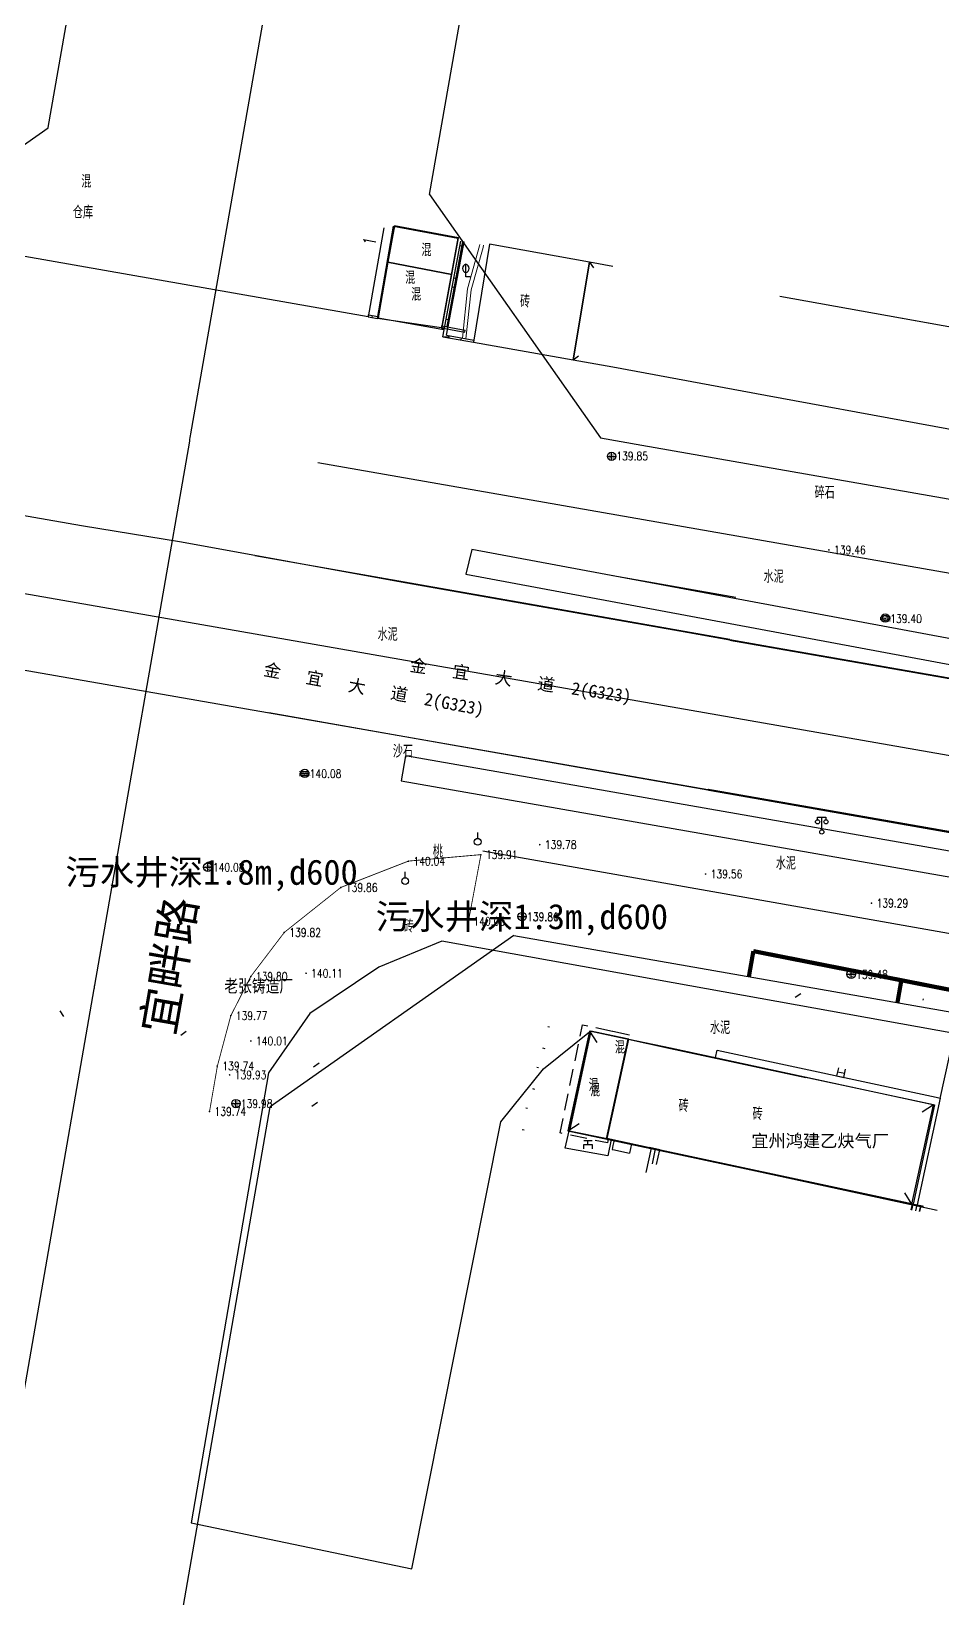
# Model space of a CAD drawing. Extents: x 529262 to 576451, y 2694391 to 2717535.
# Drawn here: x 561795.9 to 561904.2, y 2710987.1 to 2711173.3 of the extents above; entities that cross this region are included whole.
import ezdxf
from ezdxf.enums import TextEntityAlignment as Align
from ezdxf.xclip import XClip

# ---------------------------------------------------------------- set-up
doc = ezdxf.new("R2010")
doc.units = 0
doc.header["$XCLIPFRAME"] = 0
doc.linetypes.add('X5', pattern=[3, 2, -1])
for name, color, linetype in [('COMPONENT', 8, 'Continuous'), ('DLDW', 8, 'Continuous'), ('DLSS', 4, 'Continuous'), ('DMTZ', 8, 'Continuous'), ('GCD', 8, 'Continuous'), ('GPSCOMMON', 7, 'Continuous'), ('GXYZ', 8, 'Continuous'), ('JMD', 8, 'Continuous'), ('PP-COM', 7, 'Continuous'), ('RD-中线', 40, 'Continuous'), ('RD-红线', 7, 'Continuous'), ('RD-路名', 7, 'Continuous'), ('ZBTZ', 8, 'Continuous'), ('ZJ', 7, 'Continuous')]:
    doc.layers.add(name, color=color, linetype=linetype)
doc.layers.add('SXSS', color=5, linetype='Continuous', lineweight=0)
doc.layers.add('现状管道深度（物探资料）', color=2, linetype='Continuous', plot=False)
doc.styles.add('HZ', font='rs.shx', dxfattribs={"width": 0.8, "bigfont": 'hztxt.shx'})
doc.styles.get("Standard").update_dxf_attribs({"font": '', "height": 2.5, "bigfont": 'smfs.shx'})
doc.styles.add('宋体', font='', dxfattribs={"width": 0.75})
doc.styles.add('等线体', font='simhei.ttf')
doc.styles.add('黑体', font='simhei.ttf')
doc.styles.get('Standard').set_extended_font_data('FangSong_GB2312')
doc.styles.get('宋体').set_extended_font_data('SimSun')
doc.linetypes.add('10422', pattern='A,0.75,[150,AAA.SHX,S=0.5,R=0,X=0,Y=0.5],1.5,[177,AAA.SHX,S=1,R=0,X=0,Y=0.4],0.75', length=3)
doc.linetypes.add('1161', pattern='A,0,[149,AAA.SHX,S=0.15,R=0,X=0,Y=0],-1.6', length=1.6)

# ---------------------------------------------------------------- blocks, each defined once
blk = doc.blocks.new('A$C19FD0107')
at = {"layer": 'RD-中线', "color": 8, "linetype": 'Continuous', "flags": 128}
blk.add_lwpolyline([(-9388.97, 15551.45), (-9194.61, 16668.92, -0.000112), (-9194.54, 16669.36), (-9183.27, 16733.98, -0.000221), (-9183.12, 16734.85), (-9059.2, 17441.75)], format="xyb", dxfattribs=at)
at = {"layer": 'RD-中线', "color": 8}
blk.add_lwpolyline([(-9929.43, 16843.06), (-8702.79, 16628.34)], dxfattribs=at)
at = {"layer": 'RD-红线', "color": 8, "linetype": 'Continuous', "flags": 128}
for points in [[(-9200.09, 16771.22), (-9200.09, 16771.25), (-9186.28, 16850.02)], [(-9154.78, 16763.3), (-9140.97, 16842.1)], [(-9187.41, 16576.09), (-9173.71, 16654.91), (-9173.71, 16654.91)]]:
    blk.add_lwpolyline(points, dxfattribs=at)
at = {"layer": 'RD-红线', "color": 8}
for points in [[(-9229.03, 16750.91), (-9200.09, 16771.22, 0.414143)], [(-9154.78, 16763.3), (-9134.46, 16734.36, 0.414285)], [(-9144.76, 16675.25), (-9173.71, 16654.91, 0.414532)]]:
    blk.add_lwpolyline(points, format="xyb", dxfattribs=at)
for points in [[(-9134.46, 16734.36), (-9129.54, 16733.5), (-9013.14, 16713.13)], [(-9144.76, 16675.25), (-9023.49, 16654.03)]]:
    blk.add_lwpolyline(points, dxfattribs=at)
blk = doc.blocks.new('GC200')
at = {"linetype": 'Continuous', "const_width": 0.2, "flags": 128}
blk.add_lwpolyline([(-0.1, 0, 1), (0.1, 0, 1)], format="xyb", close=True, dxfattribs=at)
blk = doc.blocks.new('gc018')
for p, q in [((-1, 1), (1, 1)), ((-1, 0), (1, 0)), ((-1, -1), (-1, 0)), ((0, 0), (0, 1)), ((1, 0), (1, -1))]:
    blk.add_line(p, q)
blk = doc.blocks.new('gc143')
for p, q in [((0, 0), (0, 3)), ((1, 0), (0, 0))]:
    blk.add_line(p, q)
for centre, start, end in [((0.225, 2), 102.68038, 257.31962), ((-0.225, 2), 282.68038, 77.31962)]:
    blk.add_arc(centre, 1.025, start, end)
blk = doc.blocks.new('gc125')
at = {"color": 8}
blk.add_line((0, 0.8), (0, 2.2), dxfattribs=at)
blk.add_circle((0, 0), 0.8, dxfattribs=at)
blk = doc.blocks.new('gc097')
at = {"color": 8}
for p, q in [((-1, 2.9), (-1, 3.5)), ((-1, 3.5), (1, 3.5)), ((0, 0.5), (0, 3.5)), ((1, 3.5), (1, 2.9))]:
    blk.add_line(p, q, dxfattribs=at)
for centre in [(-1, 2.4), (0, 0), (1, 2.4)]:
    blk.add_circle(centre, 0.5, dxfattribs=at)
blk = doc.blocks.new('gcbj0102')
for p, q in [((-1, 0), (1, 0)), ((0, -1), (0, 1))]:
    blk.add_line(p, q)
blk.add_circle((0, 0), 1)
blk = doc.blocks.new('gcbj0103')
for p, q in [((-1, 0), (1, 0)), ((-0.9, 0.43), (0.9, 0.43)), ((-0.88, -0.47), (0.88, -0.47))]:
    blk.add_line(p, q)
blk.add_circle((0, 0), 1)
blk = doc.blocks.new('gcbj0109')
at = {"linetype": 'Continuous'}
for radius in [1, 0.645]:
    blk.add_circle((0, 0), radius, dxfattribs=at)

msp = doc.modelspace()

# ---------------------------------------------------------------- linework, layer by layer
at = {"color": 8, "linetype": 'Continuous', "flags": 128}
msp.add_lwpolyline([(561903.87, 2711046.497), (561905.56, 2711054.226), (561844.662, 2711065.207), (561837.195, 2711062.1), (561828.985, 2711056.596), (561824.1, 2711049.535), (561814.882, 2710996.118), (561841.107, 2710990.643), (561851.703, 2711043.728), (561856.767, 2711050.022), (561862.236, 2711054.426)], dxfattribs=at)
at = {"layer": 'DLDW', "color": 252, "linetype": '1161'}
msp.add_lwpolyline([(561864.79, 2711041.641), (561864.376, 2711039.709), (561859.342, 2711040.599), (561859.801, 2711042.682)], dxfattribs=at)
at = {"layer": 'DLSS', "color": 8, "linetype": 'Continuous', "flags": 128}
for points, elevation in [([(561878.879, 2711100.962), (561872.924, 2711102.001), (561853.989, 2711105.35), (561839.861, 2711107.822), (561813.745, 2711112.606), (561801.879, 2711114.525), (561759.04, 2711122.017), (561756.217, 2711122.516)], -0.427), ([(561864.998, 2711103.467), (561822.461, 2711110.973)], 136.145), ([(561759.269, 2711103.674), (561762.687, 2711103.058), (561832.346, 2711090.882), (561876.294, 2711083.2)], 141.203), ([(561878.887, 2711101.02), (561864.998, 2711103.467)], 136.145)]:
    msp.add_lwpolyline(points, dxfattribs=dict(at, elevation=elevation))
for points, const_width, elevation in [([(561942.558, 2711089.765), (561924.16, 2711093.063), (561878.879, 2711100.962)], 0.2, -0.427), ([(562084.063, 2711065.071), (562061.792, 2711068.945), (562012.004, 2711077.665), (561959.529, 2711086.845), (561890.176, 2711099.03), (561878.887, 2711101.02)], 0.1, 136.145), ([(561876.294, 2711083.2), (561948.485, 2711070.582)], 0.2, 141.203)]:
    msp.add_lwpolyline(points, dxfattribs=dict(at, const_width=const_width, elevation=elevation))
msp.add_lwpolyline([(561864.998, 2711085.103), (561860.704, 2711085.857), (561824.122, 2711092.31)], dxfattribs=at)
at = {"layer": 'DLSS', "linetype": 'Continuous', "flags": 128}
msp.add_lwpolyline([(561876.283, 2711083.12), (561864.998, 2711085.103)], dxfattribs=at)
at = {"layer": 'DLSS', "color": 8, "linetype": 'Continuous', "const_width": 0.1, "flags": 128}
msp.add_lwpolyline([(561988.167, 2711063.521), (561954.213, 2711069.435), (561920.444, 2711075.361), (561876.283, 2711083.12)], dxfattribs=at)
at = {"layer": 'DLSS', "linetype": 'Continuous', "const_width": 0.1, "flags": 128}
msp.add_lwpolyline([(561817.085, 2711044.98), (561818.017, 2711050.379), (561819.612, 2711056.351), (561821.992, 2711061.013), (561825.97, 2711066.242), (561832.685, 2711071.582), (561840.713, 2711074.707), (561849.32, 2711075.474), (561847.843, 2711067.571)], dxfattribs=at)
at = {"layer": 'DMTZ', "linetype": '10422', "flags": 128}
for points in [[(561847.258, 2711148.29), (561845.382, 2711138.171)], [(561903.416, 2711046.645), (561903.416, 2711046.645), (561903.871, 2711046.538), (561901.144, 2711033.857)], [(561870.189, 2711038.674), (561870.56, 2711040.404)]]:
    msp.add_lwpolyline(points, dxfattribs=at)
at = {"layer": 'DMTZ', "linetype": '10422'}
msp.add_lwpolyline([(561877.19, 2711051.357), (561877.381, 2711052.242), (561903.416, 2711046.645)], dxfattribs=at)
at = {"layer": 'GPSCOMMON', "const_width": 0.5}
for points in [[(561881.683, 2711064.01), (561881.15, 2711060.968)], [(561881.683, 2711064.01), (561923.377, 2711055.804)], [(561899.263, 2711060.55), (561898.795, 2711057.879)]]:
    msp.add_lwpolyline(points, dxfattribs=at)
at = {"layer": 'JMD', "linetype": 'Continuous'}
for p, q in [((561847.21, 2711147.734), (561846.817, 2711147.808)), ((561862.233, 2711145.833), (561862.692, 2711145.178)), ((561846.071, 2711144.003), (561846.317, 2711143.957)), ((561846.285, 2711142.82), (561845.891, 2711142.894)), ((561835.937, 2711139.355), (561835.983, 2711139.601)), ((561836.411, 2711139.266, -852.647), (561836.457, 2711139.512, -852.647)), ((561845.162, 2711139.086), (561845.408, 2711139.041)), ((561844.649, 2711138.054), (561844.695, 2711138.3)), ((561844.779, 2711136.988), (561845.579, 2711136.972)), ((561844.843, 2711137.871), (561844.877, 2711138.068)), ((561845.006, 2711138.241), (561845.252, 2711138.196)), ((561846.969, 2711136.604), (561847.013, 2711136.85)), ((561847.397, 2711137.538), (561847.443, 2711137.784)), ((561860.267, 2711134.267), (561860.922, 2711134.725)), ((561886.645, 2711058.53), (561887.309, 2711058.976)), ((561901.846, 2711058.364), (561901.804, 2711058.168)), ((561799.279, 2711056.913), (561799.747, 2711056.264)), ((561857.258, 2711055.068), (561857.451, 2711055.016)), ((561814.305, 2711054.47), (561813.655, 2711054.004)), ((561862.228, 2711054.508), (561863.095, 2711053.164)), ((561856.932, 2711052.424), (561856.688, 2711052.48)), ((561830.092, 2711050.688), (561829.449, 2711050.211)), ((561855.956, 2711050.241), (561856.149, 2711050.188)), ((561891.779, 2711050.159), (561891.571, 2711049.191)), ((561891.571, 2711049.191), (561892.429, 2711049.007)), ((561891.676, 2711049.68), (561892.537, 2711049.506)), ((561892.429, 2711049.007), (561892.642, 2711049.994)), ((561855.726, 2711047.572), (561855.484, 2711047.635)), ((561829.248, 2711045.607, -851.145), (561829.899, 2711046.073, -851.145)), ((561854.655, 2711045.413), (561854.848, 2711045.361)), ((561903.067, 2711045.763), (561901.724, 2711044.895)), ((561859.662, 2711042.679), (561861.006, 2711043.547)), ((561854.455, 2711042.736), (561854.213, 2711042.8)), ((561868.958, 2711037.7), (561869.583, 2711040.613)), ((561870.56, 2711040.404), (561869.337, 2711040.666)), ((561869.697, 2711038.762), (561870.071, 2711040.508)), ((561870.56, 2711040.404), (561870.081, 2711040.506)), ((561870.189, 2711038.674), (561870.56, 2711040.404)), ((561900.527, 2711033.941), (561899.658, 2711035.284)), ((561900.539, 2711033.938), (561900.385, 2711033.273)), ((561900.51, 2711033.25), (561900.666, 2711033.944)), ((561901.761, 2711033.716), (561900.539, 2711033.938)), ((561900.666, 2711033.944), (561901.9, 2711033.719)), ((561900.994, 2711033.164), (561901.144, 2711033.857)), ((561901.523, 2711033.759), (561901.382, 2711033.094)), ((561901.477, 2711033.077), (561901.623, 2711033.77))]:
    msp.add_line(p, q, dxfattribs=at)
at = {"layer": 'JMD', "linetype": 'Continuous', "flags": 128}
for points, elevation in [([(561837.801, 2711149.934), (561835.937, 2711139.355), (561766.692, 2711151.527), (561768.484, 2711161.979)], 142.151), ([(561835.937, 2711139.355), (561837.027, 2711139.15)], -852.647), ([(561844.649, 2711138.054), (561847.397, 2711137.538)], -853.431), ([(561864.998, 2711053.964), (561862.367, 2711054.511), (561859.801, 2711042.682), (561864.331, 2711041.74), (561864.998, 2711044.815)], 141.211), ([(561864.998, 2711044.815), (561866.897, 2711053.569), (561864.998, 2711053.964)], 141.211)]:
    msp.add_lwpolyline(points, dxfattribs=dict(at, elevation=elevation))
for points in [[(561837.027, 2711139.15), (561838.937, 2711150.119), (561846.56, 2711148.686), (561844.649, 2711138.054)], [(561850.353, 2711147.997), (561848.43, 2711136.347), (561860.267, 2711134.267), (561862.233, 2711145.833)], [(561838.28, 2711145.835), (561837.105, 2711139.23), (561844.694, 2711137.897), (561845.863, 2711144.402)]]:
    msp.add_lwpolyline(points, close=True, dxfattribs=at)
for points, elevation in [([(561838.28, 2711145.835), (561845.863, 2711144.402), (561846.641, 2711148.733), (561839.051, 2711150.167)], 142.198), ([(561866.807, 2711053.55), (561862.388, 2711054.487), (561859.827, 2711042.665), (561864.241, 2711041.709)], 115.641)]:
    msp.add_lwpolyline(points, close=True, dxfattribs=dict(at, elevation=elevation))
for points in [[(561844.779, 2711136.988), (561846.919, 2711148.349)], [(561846.876, 2711148.357), (561845.006, 2711138.241)], [(561845.219, 2711137.165), (561847.313, 2711148.281)], [(561847.122, 2711148.314), (561845.252, 2711138.196)], [(561864.998, 2711145.336), (561862.233, 2711145.833), (561860.267, 2711134.267), (561864.998, 2711133.397)], [(561883.114, 2711130.064), (561919.307, 2711123.405), (561921.655, 2711135.162), (561884.818, 2711141.777)], [(561835.983, 2711139.601), (561837.073, 2711139.396)], [(561844.694, 2711137.897), (561844.942, 2711137.853)], [(561844.695, 2711138.3), (561847.443, 2711137.784)], [(561844.728, 2711138.094), (561844.979, 2711138.05)], [(561844.779, 2711136.988), (561848.43, 2711136.347)], [(561845.219, 2711137.165), (561848.47, 2711136.594)], [(561864.998, 2711133.397), (561883.114, 2711130.064)], [(561871.82, 2711052.454), (561862.228, 2711054.508), (561859.662, 2711042.679), (561870.074, 2711040.453)], [(561870.073, 2711040.445), (561864.241, 2711041.709), (561866.807, 2711053.55), (561871.822, 2711052.464)], [(561864.998, 2711044.815), (561866.897, 2711053.569), (561871.828, 2711052.509)], [(561870.074, 2711040.453), (561900.527, 2711033.941), (561903.067, 2711045.763), (561871.82, 2711052.454)], [(561871.828, 2711052.509), (561903.204, 2711045.767), (561900.666, 2711033.944), (561870.081, 2711040.506)], [(561871.822, 2711052.464), (561887.904, 2711048.98)], [(561864.998, 2711041.597), (561864.331, 2711041.74), (561864.998, 2711044.815)], [(561870.081, 2711040.506), (561864.998, 2711041.597)], [(561903.532, 2711033.197), (561870.073, 2711040.445)]]:
    msp.add_lwpolyline(points, dxfattribs=at)
at = {"layer": 'JMD', "linetype": 'Continuous'}
msp.add_lwpolyline([(561921.685, 2711135.357), (561921.655, 2711135.162), (561889.901, 2711140.855), (561889.904, 2711140.88)], dxfattribs=at)
at = {"layer": 'JMD', "linetype": 'X5', "flags": 128}
for points in [[(561864.445, 2711041.716), (561864.339, 2711041.222), (561858.719, 2711042.419), (561861.383, 2711055.26), (561864.998, 2711054.49)], [(561864.998, 2711054.49), (561867.003, 2711054.063), (561866.897, 2711053.569)]]:
    msp.add_lwpolyline(points, dxfattribs=at)
at = {"layer": 'JMD', "linetype": 'X5'}
for points in [[(561865.134, 2711041.568), (561864.998, 2711040.931)], [(561864.998, 2711040.931), (561864.898, 2711040.465), (561864.998, 2711040.443)], [(561864.998, 2711040.443), (561867.021, 2711039.999), (561867.259, 2711041.112)]]:
    msp.add_lwpolyline(points, dxfattribs=at)
at = {"layer": 'SXSS', "color": 8, "linetype": 'Continuous', "flags": 128}
for points in [[(561849.193, 2711147.954), (561849.161, 2711147.775), (561847.738, 2711142.686), (561847.119, 2711136.831)], [(561849.623, 2711147.879), (561849.575, 2711147.609), (561848.16, 2711142.546), (561847.547, 2711136.756)]]:
    msp.add_lwpolyline(points, dxfattribs=at)
at = {"layer": 'ZBTZ', "linetype": '1161', "flags": 128}
for points in [[(562291.59, 2711051.296), (562286.759, 2711042.089), (561829.941, 2711122.017)], [(561864.998, 2711108.621), (561879.618, 2711106.038)]]:
    msp.add_lwpolyline(points, dxfattribs=at)
for points in [[(561999.387, 2711083.509), (561848.222, 2711111.716), (561847.538, 2711108.769), (561998.783, 2711080.57)], [(561994.485, 2711060.195), (561840.348, 2711087.192), (561839.826, 2711084.237), (561839.826, 2711084.237), (561993.967, 2711057.24)]]:
    msp.add_lwpolyline(points, close=True, dxfattribs=at)
at = {"layer": 'ZBTZ', "linetype": '1161', "elevation": 137.81, "flags": 128}
msp.add_lwpolyline([(561966.421, 2711055.197), (561849.553, 2711075.878)], dxfattribs=at)

# ---------------------------------------------------------------- block references
at = {"layer": 'COMPONENT', "linetype": 'Continuous', "xscale": 0.5, "yscale": 0.5}
for name, p in [('gcbj0102', (561864.842, 2711122.783)), ('gcbj0109', (561897.353, 2711103.572)), ('gcbj0103', (561828.389, 2711085.116)), ('gcbj0102', (561816.88, 2711073.982)), ('gcbj0102', (561854.209, 2711068.109)), ('gcbj0102', (561893.303, 2711061.271)), ('gcbj0102', (561820.214, 2711045.904))]:
    msp.add_blockref(name, p, dxfattribs=at)
at = {"layer": 'DLDW', "color": 252, "linetype": 'Continuous', "xscale": 0.5, "yscale": 0.5}
msp.add_blockref('gc097', (561889.812, 2711078.17, -849.9), dxfattribs=at)
at = {"layer": 'DLDW', "color": 252, "linetype": '1161', "xscale": 0.5, "yscale": 0.5, "zscale": 0.5}
msp.add_blockref('gc018', (561862.039, 2711041.022), dxfattribs=at)
at = {"layer": 'GCD', "linetype": 'Continuous'}
ref = msp.add_blockref('GC200', (561864.801, 2711122.814, 139.849), dxfattribs=dict(at, xscale=0.5, yscale=0.5, zscale=0.5))
ref.add_attrib('height', '139.85', dxfattribs={"linetype": 'Continuous', "height": 1, "style": 'HZ', "width": 0.8}).set_placement((561865.401, 2711122.814, 139.849), align=Align.MIDDLE_LEFT)
ref = msp.add_blockref('GC200', (561890.66, 2711111.672, 139.458), dxfattribs=dict(at, xscale=0.5, yscale=0.5, zscale=0.5))
ref.add_attrib('height', '139.46', dxfattribs={"linetype": 'Continuous', "height": 1, "style": 'HZ', "width": 0.8}).set_placement((561891.26, 2711111.672, 139.458), align=Align.MIDDLE_LEFT)
ref = msp.add_blockref('GC200', (561897.334, 2711103.493, 139.4), dxfattribs=dict(at, xscale=0.5, yscale=0.5, zscale=0.5))
ref.add_attrib('height', '139.40', dxfattribs={"linetype": 'Continuous', "height": 1, "style": 'HZ', "width": 0.8}).set_placement((561897.934, 2711103.493, 139.4), align=Align.MIDDLE_LEFT)
ref = msp.add_blockref('GC200', (561828.378, 2711085.08, 140.08), dxfattribs=dict(at, xscale=0.5, yscale=0.5, zscale=0.5))
ref.add_attrib('height', '140.08', dxfattribs={"linetype": 'Continuous', "height": 1, "style": 'HZ', "width": 0.8}).set_placement((561828.978, 2711085.08, 140.08), align=Align.MIDDLE_LEFT)
ref = msp.add_blockref('GC200', (561856.313, 2711076.657, 139.776), dxfattribs=dict(at, xscale=0.5, yscale=0.5, zscale=0.5))
ref.add_attrib('height', '139.78', dxfattribs={"linetype": 'Continuous', "height": 1, "style": 'HZ', "width": 0.8}).set_placement((561856.913, 2711076.657, 139.776), align=Align.MIDDLE_LEFT)
ref = msp.add_blockref('GC200', (561840.697, 2711074.689, 140.035), dxfattribs=dict(at, xscale=0.5, yscale=0.5, zscale=0.5))
ref.add_attrib('height', '140.04', dxfattribs={"linetype": 'Continuous', "height": 1, "style": 'HZ', "width": 0.8}).set_placement((561841.297, 2711074.689, 140.035), align=Align.MIDDLE_LEFT)
ref = msp.add_blockref('GC200', (561849.304, 2711075.456, 139.907), dxfattribs=dict(at, xscale=0.5, yscale=0.5, zscale=0.5))
ref.add_attrib('height', '139.91', dxfattribs={"linetype": 'Continuous', "height": 1, "style": 'HZ', "width": 0.8}).set_placement((561849.904, 2711075.456, 139.907), align=Align.MIDDLE_LEFT)
ref = msp.add_blockref('GC200', (561816.873, 2711073.961, 140.078), dxfattribs=dict(at, xscale=0.5, yscale=0.5, zscale=0.5))
ref.add_attrib('height', '140.08', dxfattribs={"linetype": 'Continuous', "height": 1, "style": 'HZ', "width": 0.8}).set_placement((561817.473, 2711073.961, 140.078), align=Align.MIDDLE_LEFT)
ref = msp.add_blockref('GC200', (561876.01, 2711073.17, 139.564), dxfattribs=dict(at, xscale=0.5, yscale=0.5, zscale=0.5))
ref.add_attrib('height', '139.56', dxfattribs={"linetype": 'Continuous', "height": 1, "style": 'HZ', "width": 0.8}).set_placement((561876.61, 2711073.17, 139.564), align=Align.MIDDLE_LEFT)
ref = msp.add_blockref('GC200', (561832.669, 2711071.564, 139.856), dxfattribs=dict(at, xscale=0.5, yscale=0.5, zscale=0.5))
ref.add_attrib('height', '139.86', dxfattribs={"linetype": 'Continuous', "height": 1, "style": 'HZ', "width": 0.8}).set_placement((561833.269, 2711071.564, 139.856), align=Align.MIDDLE_LEFT)
ref = msp.add_blockref('GC200', (561895.714, 2711069.71, 139.294), dxfattribs=dict(at, xscale=0.5, yscale=0.5, zscale=0.5))
ref.add_attrib('height', '139.29', dxfattribs={"linetype": 'Continuous', "height": 1, "style": 'HZ', "width": 0.8}).set_placement((561896.314, 2711069.71, 139.294), align=Align.MIDDLE_LEFT)
ref = msp.add_blockref('GC200', (561847.827, 2711067.553, 140.049), dxfattribs=dict(at, xscale=0.5, yscale=0.5, zscale=0.5))
ref.add_attrib('height', '140.05', dxfattribs={"linetype": 'Continuous', "height": 1, "style": 'HZ', "width": 0.8}).set_placement((561848.427, 2711067.553, 140.049), align=Align.MIDDLE_LEFT)
ref = msp.add_blockref('GC200', (561854.196, 2711068.072, 139.857), dxfattribs=dict(at, xscale=0.5, yscale=0.5, zscale=0.5))
ref.add_attrib('height', '139.86', dxfattribs={"linetype": 'Continuous', "height": 1, "style": 'HZ', "width": 0.8}).set_placement((561854.796, 2711068.072, 139.857), align=Align.MIDDLE_LEFT)
ref = msp.add_blockref('GC200', (561854.206, 2711068.107, 139.81), dxfattribs=dict(at, xscale=0.5, yscale=0.5, zscale=0.5))
ref.add_attrib('height', '139.81', dxfattribs={"linetype": 'Continuous', "height": 1, "style": 'HZ', "width": 0.8}).set_placement((561854.806, 2711068.107, 139.81), align=Align.MIDDLE_LEFT)
ref = msp.add_blockref('GC200', (561825.954, 2711066.224, 139.824), dxfattribs=dict(at, xscale=0.5, yscale=0.5, zscale=0.5))
ref.add_attrib('height', '139.82', dxfattribs={"linetype": 'Continuous', "height": 1, "style": 'HZ', "width": 0.8}).set_placement((561826.554, 2711066.224, 139.824), align=Align.MIDDLE_LEFT)
ref = msp.add_blockref('GC200', (561821.976, 2711060.995, 139.802), dxfattribs=dict(at, xscale=0.5, yscale=0.5, zscale=0.5))
ref.add_attrib('height', '139.80', dxfattribs={"linetype": 'Continuous', "height": 1, "style": 'HZ', "width": 0.8}).set_placement((561822.576, 2711060.995, 139.802), align=Align.MIDDLE_LEFT)
ref = msp.add_blockref('GC200', (561828.549, 2711061.378, 140.105), dxfattribs=dict(at, xscale=0.5, yscale=0.5, zscale=0.5))
ref.add_attrib('height', '140.11', dxfattribs={"linetype": 'Continuous', "height": 1, "style": 'HZ', "width": 0.8}).set_placement((561829.149, 2711061.378, 140.105), align=Align.MIDDLE_LEFT)
ref = msp.add_blockref('GC200', (561893.288, 2711061.23, 139.475), dxfattribs=dict(at, xscale=0.5, yscale=0.5, zscale=0.5))
ref.add_attrib('height', '139.48', dxfattribs={"linetype": 'Continuous', "height": 1, "style": 'HZ', "width": 0.8}).set_placement((561893.888, 2711061.23, 139.475), align=Align.MIDDLE_LEFT)
ref = msp.add_blockref('GC200', (561819.596, 2711056.333, 139.766), dxfattribs=dict(at, xscale=0.5, yscale=0.5, zscale=0.5))
ref.add_attrib('height', '139.77', dxfattribs={"linetype": 'Continuous', "height": 1, "style": 'HZ', "width": 0.8}).set_placement((561820.196, 2711056.333, 139.766), align=Align.MIDDLE_LEFT)
ref = msp.add_blockref('GC200', (561821.996, 2711053.336, 140.012), dxfattribs=dict(at, xscale=0.5, yscale=0.5, zscale=0.5))
ref.add_attrib('height', '140.01', dxfattribs={"linetype": 'Continuous', "height": 1, "style": 'HZ', "width": 0.8}).set_placement((561822.596, 2711053.336, 140.012), align=Align.MIDDLE_LEFT)
ref = msp.add_blockref('GC200', (561818.001, 2711050.361, 139.738), dxfattribs=dict(at, xscale=0.5, yscale=0.5, zscale=0.5))
ref.add_attrib('height', '139.74', dxfattribs={"linetype": 'Continuous', "height": 1, "style": 'HZ', "width": 0.8}).set_placement((561818.601, 2711050.361, 139.738), align=Align.MIDDLE_LEFT)
ref = msp.add_blockref('GC200', (561819.47, 2711049.311, 139.933), dxfattribs=dict(at, xscale=0.5, yscale=0.5, zscale=0.5))
ref.add_attrib('height', '139.93', dxfattribs={"linetype": 'Continuous', "height": 1, "style": 'HZ', "width": 0.8}).set_placement((561820.07, 2711049.311, 139.933), align=Align.MIDDLE_LEFT)
ref = msp.add_blockref('GC200', (561817.069, 2711044.962, 139.736), dxfattribs=dict(at, xscale=0.5, yscale=0.5, zscale=0.5))
ref.add_attrib('height', '139.74', dxfattribs={"linetype": 'Continuous', "height": 1, "style": 'HZ', "width": 0.8}).set_placement((561817.669, 2711044.962, 139.736), align=Align.MIDDLE_LEFT)
ref = msp.add_blockref('GC200', (561820.189, 2711045.889, 139.983), dxfattribs=dict(at, xscale=0.5, yscale=0.5, zscale=0.5))
ref.add_attrib('height', '139.98', dxfattribs={"linetype": 'Continuous', "height": 1, "style": 'HZ', "width": 0.8}).set_placement((561820.789, 2711045.889, 139.983), align=Align.MIDDLE_LEFT)
at = {"layer": 'PP-COM'}
ref = msp.add_blockref('A$C19FD0107', (570997.993, 2694390.603), dxfattribs=at)
XClip(ref).set_block_clipping_path([(-9366.4383134884, 14428.6043910822), (-3328.4480743363, 17452.7484863754)])
at = {"layer": 'ZBTZ', "linetype": 'Continuous', "xscale": 0.5, "yscale": 0.5, "zscale": 0.5}
msp.add_blockref('gc143', (561847.528, 2711144.107), dxfattribs=at)
at = {"layer": 'ZBTZ', "linetype": 'Continuous', "xscale": 0.5, "yscale": 0.5}
for p in [(561848.935, 2711077.005), (561840.326, 2711072.331)]:
    msp.add_blockref('gc125', p, dxfattribs=at)

# ---------------------------------------------------------------- texts
at = {"layer": 'DLSS', "color": 8, "linetype": 'Continuous', "style": '宋体'}
msp.add_text('金   宜   大   道  2(G323)', height=1.5, rotation=351.78341, dxfattribs=at).set_placement((561854.026, 2711096.057), align=Align.MIDDLE)
at = {"layer": 'GXYZ', "linetype": 'Continuous', "style": '宋体'}
for s, p in [('污', (561864.842, 2711122.777)), ('电网', (561897.349, 2711103.499)), ('雨水', (561828.391, 2711085.075)), ('污', (561816.881, 2711073.975)), ('污', (561854.21, 2711068.102)), ('污', (561893.303, 2711061.265)), ('污', (561820.215, 2711045.898))]:
    msp.add_text(s, height=0.5, dxfattribs=at).set_placement(p, align=Align.MIDDLE)
at = {"layer": 'JMD', "linetype": 'Continuous', "style": 'HZ', "width": 0.8}
for s, p in [('混', (561803.05, 2711155.444)), ('仓库', (561803.245, 2711151.783)), ('混', (561843.45, 2711147.308)), ('混', (561841.525, 2711144.012)), ('混', (561842.236, 2711142.02)), ('砖', (561855.167, 2711141.195)), ('砖', (561841.325, 2711066.971)), ('混', (561866.428, 2711052.594)), ('混', (561863.316, 2711048.103)), ('混', (561863.497, 2711047.499)), ('砖', (561874.005, 2711045.655)), ('砖', (561882.788, 2711044.673))]:
    msp.add_text(s, height=1.5, dxfattribs=at).set_placement(p, align=Align.MIDDLE_RIGHT)
msp.add_text('1', height=1.5, rotation=77.83175, dxfattribs=at).set_placement((561836.198, 2711148.856), align=Align.MIDDLE_RIGHT)
at = {"layer": 'RD-路名', "color": 7, "style": '黑体'}
msp.add_text('宜畔路', height=4, rotation=80.08298, dxfattribs=at).set_placement((561812.178, 2711062.317), align=Align.MIDDLE)
at = {"layer": 'ZBTZ', "linetype": 'Continuous', "style": 'HZ', "width": 0.8}
msp.add_text('桃', height=1.5, dxfattribs=at).set_placement((561844.205, 2711075.943), align=Align.MIDDLE)
at = {"layer": 'ZJ', "color": 8, "linetype": 'Continuous', "width": 0.8}
for s, style, p in [('碎石', 'HZ', (561890.153, 2711118.57)), ('水泥', 'HZ', (561884.097, 2711108.591)), ('水泥', 'HZ', (561838.241, 2711101.716)), ('沙石', 'HZ', (561840.056, 2711087.816)), ('水泥', 'HZ', (561885.549, 2711074.521)), ('老张铸造厂', '宋体', (561822.926, 2711059.898)), ('水泥', 'HZ', (561877.728, 2711054.997))]:
    msp.add_text(s, height=1.5, dxfattribs=dict(at, style=style)).set_placement(p, align=Align.MIDDLE)
at = {"layer": 'ZJ', "color": 8, "linetype": 'Continuous', "style": '等线体'}
msp.add_text('金   宜   大   道  2(G323)', height=1.5, rotation=349.5098, dxfattribs=at).set_placement((561836.589, 2711095.035), align=Align.MIDDLE)
msp.add_text('宜州鸿建乙炔气厂', height=1.5, dxfattribs=at).set_placement((561889.62, 2711041.507), align=Align.MIDDLE)
at = {"layer": '现状管道深度（物探资料）'}
for s, p in [('污水井深1.8m,d600', (561817.32, 2711073.395)), ('污水井深1.3m,d600', (561854.181, 2711068.12))]:
    msp.add_text(s, height=3, dxfattribs=at).set_placement(p, align=Align.MIDDLE_CENTER)

doc.saveas('drawing.dxf')
